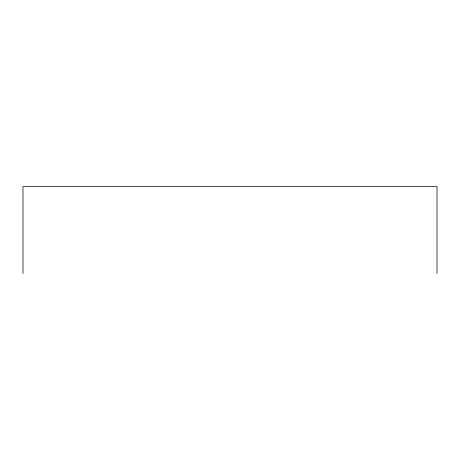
<?xml version="1.0" encoding="UTF-8"?>
<svg xmlns="http://www.w3.org/2000/svg" width="460" height="460" viewBox="0 0 460 460"><rect width="100%" height="100%" fill="white"/><g stroke="black" fill="none" stroke-linecap="round" stroke-linejoin="round"><path stroke-width="0.69" d="M437 273.453L437 186.547L23 186.547L23 273.453"/></g></svg>
